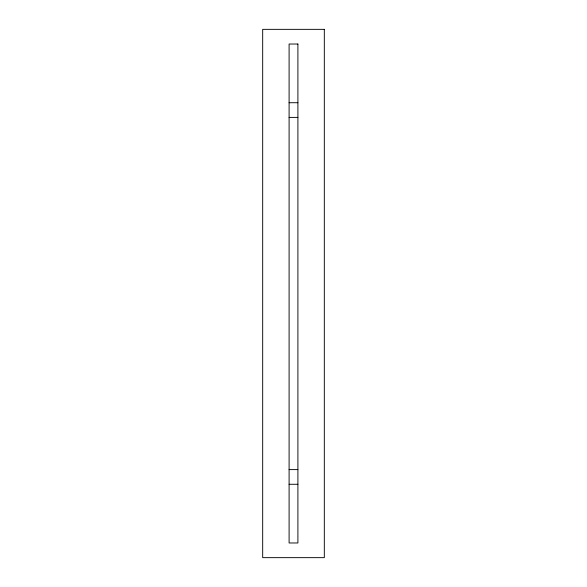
<?xml version="1.0" encoding="UTF-8"?>
<svg xmlns="http://www.w3.org/2000/svg" width="587" height="587" viewBox="0 0 587 587"><rect width="100%" height="100%" fill="white"/><g stroke="black" fill="none" stroke-linecap="round" stroke-linejoin="round"><path stroke-width="0.88" d="M289.098 102.725L297.903 102.725M289.098 117.4L297.903 117.4M289.098 469.6L297.903 469.6M289.098 484.275L297.903 484.275M324.317 29.35L262.683 29.35L262.683 557.65L324.317 557.65L324.317 29.35M297.903 44.025L289.098 44.025L289.098 542.975L297.903 542.975L297.903 44.025"/></g></svg>
